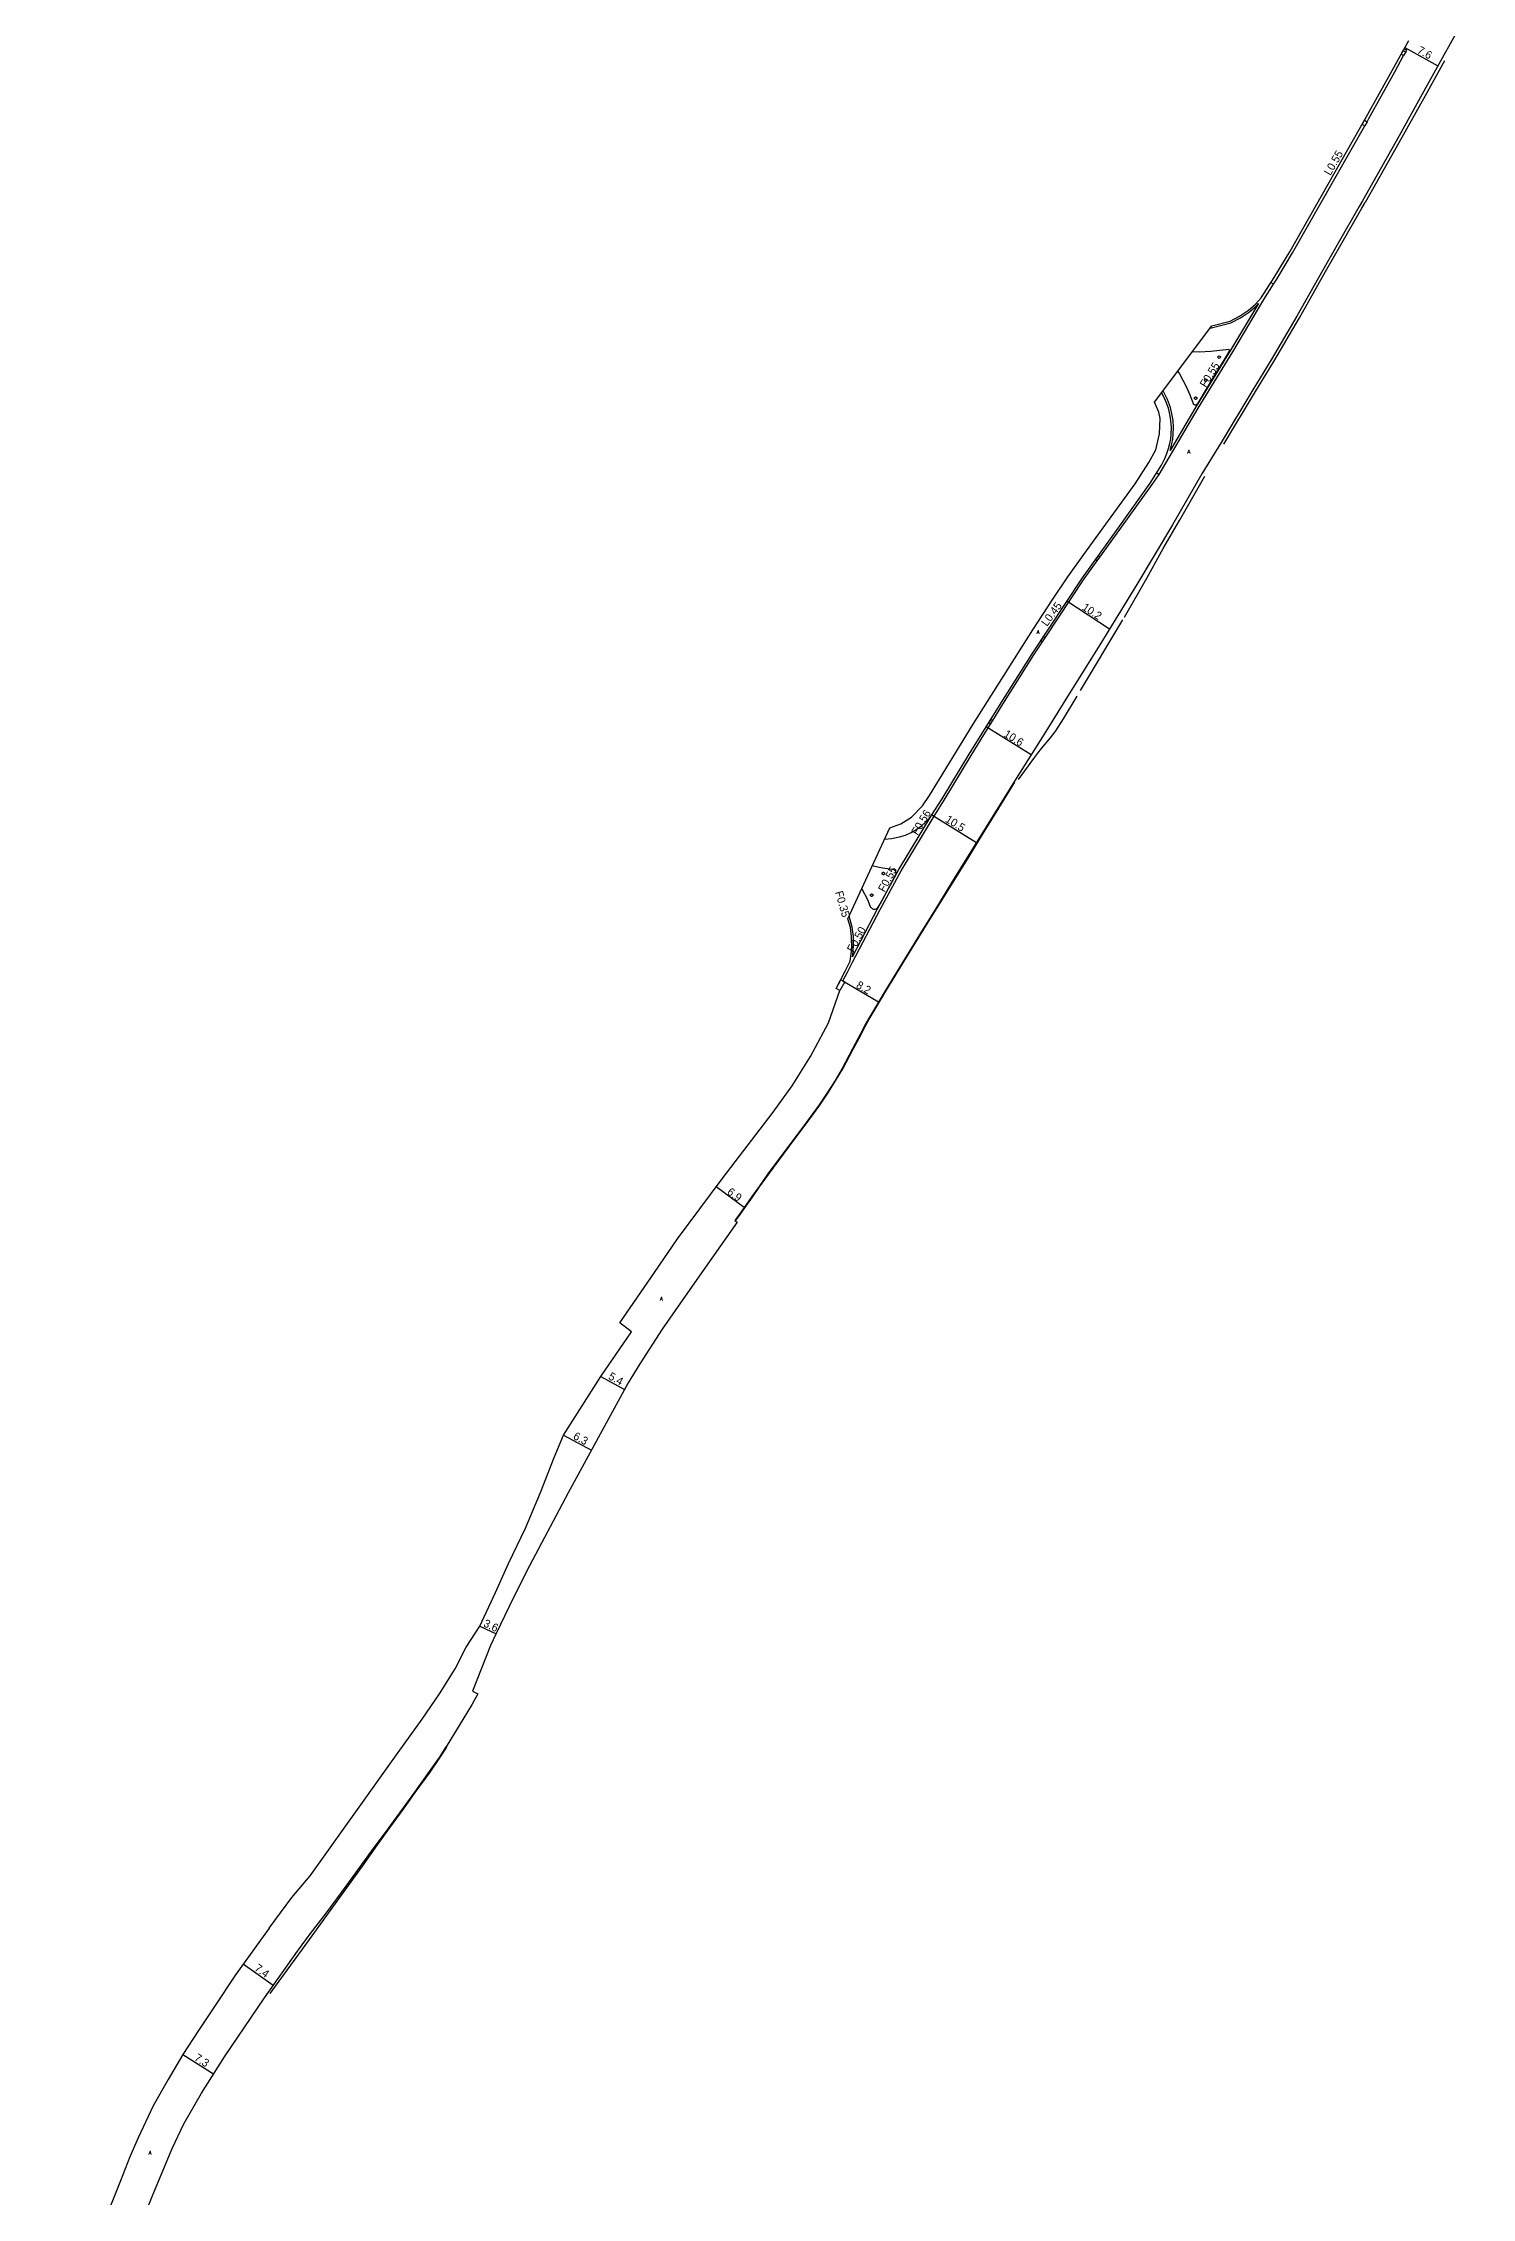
# Model space of a CAD drawing. Header units: metres. Extents: x -16000 to -13600, y -81000 to -78000.
# Drawn here: x -14715.4 to -14429.6, y -79638.5 to -79207.7 of the extents above; entities that cross this region are included whole.
import ezdxf

# ---------------------------------------------------------------- set-up
doc = ezdxf.new("R2010")
doc.units = ezdxf.units.M
doc.header["$LTSCALE"] = 2.5
for name, color, linetype in [('側溝・桝', 7, 'Continuous'), ('幅員', 7, 'Continuous'), ('植栽', 7, 'Continuous'), ('歩道・分離帯・安全施設', 7, 'Continuous'), ('舗装', 7, 'Continuous'), ('道路', 7, 'Continuous')]:
    doc.layers.add(name, color=color, linetype=linetype)
doc.styles.get("Standard").update_dxf_attribs({"font": ''})
doc.styles.add('YOKO_DECO', font='txt.shx', dxfattribs={"bigfont": 'extfont.shx'})
doc.styles.get('Standard').set_extended_font_data('@MS PGothic')

# ---------------------------------------------------------------- blocks, each defined once
blk = doc.blocks.new('223900')
blk.add_lwpolyline([(-0.22, -0.37), (-0.44, -0.3), (-0.47, -0.27), (-0.48, -0.24), (-0.44, 0.01), (-0.48, 0.23), (-0.47, 0.27), (-0.45, 0.29), (-0.21, 0.38), (-0.04, 0.53), (0, 0.54), (0.03, 0.53), (0.22, 0.37), (0.44, 0.3), (0.47, 0.27), (0.48, 0.24), (0.44, -0.01), (0.48, -0.23), (0.47, -0.27), (0.45, -0.29), (0.21, -0.38), (0.04, -0.53), (0, -0.54), (-0.03, -0.53)], close=True)

msp = doc.modelspace()

# ---------------------------------------------------------------- linework, layer by layer
at = {"layer": '側溝・桝'}
for points in [[(-14442.87, -79209.39), (-14443.29, -79210.15), (-14443.79, -79209.88), (-14443.37, -79209.12)], [(-14450.61, -79223.37), (-14451.07, -79224.18), (-14451.57, -79223.9), (-14451.1, -79223.09)], [(-14504.03, -79310.46), (-14504.39, -79310.2), (-14504.92, -79310.93), (-14504.56, -79311.19)], [(-14514.99, -79326.6), (-14515.37, -79326.35), (-14515.87, -79327.12), (-14515.5, -79327.36)], [(-14525.46, -79343.11), (-14525.84, -79342.88), (-14526.29, -79343.61), (-14525.91, -79343.85)], [(-14555.08, -79395.37), (-14556.03, -79397.1), (-14556.81, -79396.66), (-14555.88, -79394.92)]]:
    msp.add_lwpolyline(points, close=True, dxfattribs=at)
for points in [[(-14442.87, -79209.39), (-14442.68, -79209.04), (-14443.18, -79208.77)], [(-14450.61, -79223.37), (-14450.26, -79222.76), (-14445.06, -79213.4)], [(-14445.06, -79213.4), (-14443.29, -79210.15)], [(-14469.32, -79255.87), (-14468.67, -79254.85), (-14465.5, -79249.56), (-14451.07, -79224.18)], [(-14492.68, -79293.59), (-14492.19, -79293.9), (-14484.4, -79280.67), (-14477.46, -79269.36), (-14471.28, -79258.93), (-14469.32, -79255.87), (-14469.81, -79255.57)], [(-14482.01, -79264.65), (-14477.85, -79263.58), (-14475.92, -79262.58), (-14474.12, -79261.36), (-14472.67, -79260.11), (-14472.33, -79259.74), (-14477.91, -79269.08), (-14484.86, -79280.4), (-14490, -79289.12), (-14489.9, -79288.83), (-14489.64, -79287.8), (-14489.47, -79286.87), (-14489.37, -79285.93), (-14489.32, -79284.48), (-14489.41, -79283.09), (-14489.62, -79281.77), (-14489.95, -79280.5), (-14490.52, -79278.94), (-14491.39, -79277.18)], [(-14504.03, -79310.46), (-14500.03, -79304.93), (-14493.59, -79295.91), (-14492.19, -79293.9)], [(-14514.99, -79326.6), (-14507.17, -79314.8), (-14504.56, -79311.19)], [(-14525.46, -79343.11), (-14523.42, -79339.81), (-14517.24, -79329.98), (-14515.5, -79327.36)], [(-14537.19, -79362.24), (-14535.18, -79359), (-14529.78, -79350.08), (-14527.24, -79345.99), (-14525.91, -79343.85)], [(-14555.43, -79395.17), (-14554.51, -79393.44), (-14553.49, -79391.4), (-14547.96, -79380.86), (-14543.81, -79373.15), (-14537.19, -79362.24), (-14537.66, -79361.94)], [(-14553.5, -79390.35), (-14548.43, -79380.62), (-14544.27, -79372.89), (-14537.66, -79361.95)], [(-14553.5, -79390.35), (-14553.36, -79389.3), (-14553.3, -79387.98), (-14553.35, -79386.26), (-14553.58, -79384.41), (-14554.21, -79382.25)]]:
    msp.add_lwpolyline(points, dxfattribs=at)
at = {"layer": '幅員', "flags": 128}
for points in [[(-14443.06, -79208.53), (-14436.42, -79212.22)], [(-14502.13, -79324.85), (-14510.63, -79319.21)], [(-14603.83, -79474.26), (-14599.1, -79476.84)], [(-14611.3, -79485.98), (-14605.75, -79489.01)], [(-14628.04, -79524.18), (-14624.8, -79525.69)], [(-14675.37, -79591.69), (-14669.36, -79595.99)], [(-14687.46, -79609.82), (-14681.3, -79613.72)]]:
    msp.add_lwpolyline(points, dxfattribs=at)
at = {"layer": '幅員'}
for points in [[(-14517.79, -79349.94), (-14526.77, -79344.39)], [(-14537.66, -79361.95), (-14528.74, -79367.49)], [(-14555.43, -79395.17), (-14548.32, -79399.35)], [(-14575.21, -79440.48), (-14580.77, -79436.35)]]:
    msp.add_lwpolyline(points, dxfattribs=at)
at = {"layer": '歩道・分離帯・安全施設'}
for points in [[(-14435.13, -79211.22), (-14439.01, -79218.2), (-14443.65, -79226.5), (-14450.96, -79239.54)], [(-14479.22, -79287.83), (-14472.89, -79277.33), (-14469.26, -79271.3), (-14464.12, -79262.6), (-14458.91, -79253.34), (-14455.85, -79248), (-14451.62, -79240.66), (-14450.96, -79239.54)], [(-14488.47, -79273.29), (-14488.09, -79273.8), (-14486.78, -79276.35), (-14486.02, -79278.01), (-14485.41, -79279.7), (-14485.36, -79279.78), (-14485.3, -79279.83), (-14485.23, -79279.88), (-14485.16, -79279.92), (-14485.05, -79279.96), (-14484.93, -79279.97), (-14484.82, -79279.96), (-14484.7, -79279.92), (-14484.63, -79279.88), (-14484.57, -79279.83), (-14484.41, -79279.62), (-14481.04, -79274.05), (-14478.99, -79270.7), (-14478.13, -79269.24), (-14478.12, -79269.2), (-14478.11, -79269.16), (-14478.12, -79269.11), (-14478.13, -79269.06), (-14478.15, -79269.03), (-14478.17, -79268.99), (-14478.2, -79268.96), (-14478.24, -79268.94), (-14481.86, -79269.32), (-14484.18, -79269.47), (-14485.57, -79269.4)], [(-14547.13, -79366.85), (-14545.71, -79366.67), (-14544.13, -79366.38), (-14542.94, -79366.01), (-14541.79, -79365.49), (-14540.63, -79364.81), (-14539.7, -79364.13), (-14538.91, -79363.42), (-14538.22, -79362.67), (-14537.66, -79361.95), (-14535.56, -79358.76), (-14530.16, -79349.85), (-14527.62, -79345.75), (-14523.8, -79339.57), (-14517.61, -79329.74), (-14507.54, -79314.55), (-14500.39, -79304.67), (-14493.96, -79295.67), (-14491.73, -79292.04), (-14491.05, -79290.73), (-14490.64, -79289.73), (-14490.3, -79288.71), (-14490.05, -79287.71), (-14489.88, -79286.81), (-14489.78, -79285.9), (-14489.74, -79284.49), (-14489.83, -79283.14), (-14490.03, -79281.85), (-14490.34, -79280.62), (-14490.9, -79279.1), (-14491.66, -79277.55)], [(-14547.13, -79366.85), (-14545.71, -79366.67), (-14544.13, -79366.38), (-14542.94, -79366.01), (-14541.79, -79365.49), (-14540.63, -79364.81), (-14539.7, -79364.13), (-14538.91, -79363.42), (-14538.22, -79362.67), (-14537.66, -79361.95), (-14535.56, -79358.76), (-14530.16, -79349.85), (-14527.62, -79345.75), (-14523.8, -79339.57), (-14517.61, -79329.74), (-14507.54, -79314.55), (-14500.39, -79304.67), (-14493.96, -79295.67), (-14491.73, -79292.04), (-14491.05, -79290.73), (-14490.64, -79289.73), (-14490.3, -79288.71), (-14490.05, -79287.71), (-14489.88, -79286.81), (-14489.78, -79285.9), (-14489.74, -79284.49), (-14489.83, -79283.14), (-14490.03, -79281.85), (-14490.34, -79280.62), (-14490.9, -79279.1), (-14491.66, -79277.55)], [(-14499.11, -79322.42), (-14494.66, -79314.65), (-14491.39, -79308.74), (-14488.13, -79303.11), (-14483.03, -79294.25)], [(-14507.91, -79337.12), (-14499.43, -79322.98)], [(-14520.31, -79354.9), (-14517.07, -79350.44), (-14516.46, -79349.65), (-14515.72, -79348.72), (-14513.95, -79346.59), (-14513.05, -79345.44), (-14512.84, -79345.14), (-14511.31, -79342.78), (-14508.6, -79338.25)], [(-14576.9, -79443.16), (-14576.02, -79441.89), (-14574.75, -79440.09), (-14573.54, -79438.38), (-14572.09, -79436.32), (-14570.31, -79433.84), (-14566.17, -79428.28), (-14562.59, -79423.49), (-14560.07, -79420.01), (-14558.33, -79417.43), (-14556.89, -79415.16), (-14555.48, -79412.74), (-14553.37, -79408.8), (-14551.81, -79405.85), (-14550.99, -79404.25), (-14550.19, -79402.83), (-14548.6, -79400.12), (-14547.08, -79397.53), (-14542.68, -79390.34), (-14539.24, -79384.83), (-14534.75, -79377.55), (-14530.21, -79370.26), (-14527.16, -79365.33), (-14524.26, -79360.62), (-14521.03, -79355.4)], [(-14551.67, -79376.73), (-14550.55, -79378.88), (-14549.96, -79380.32), (-14549.9, -79380.43), (-14549.82, -79380.52), (-14549.65, -79380.65), (-14549.49, -79380.73), (-14549.31, -79380.79), (-14549.15, -79380.8), (-14548.97, -79380.79), (-14548.8, -79380.75), (-14548.64, -79380.67), (-14548.52, -79380.6), (-14547.95, -79379.68), (-14544.88, -79373.88), (-14544.84, -79373.76), (-14544.82, -79373.6), (-14544.82, -79373.5), (-14544.84, -79373.42), (-14544.87, -79373.32), (-14544.91, -79373.24), (-14544.97, -79373.14), (-14545.17, -79372.97), (-14547.45, -79372.62), (-14548.18, -79372.49), (-14549.57, -79372.15)], [(-14669.96, -79597.62), (-14662.48, -79587.32), (-14656.58, -79579.14), (-14651.55, -79572.14), (-14648.5, -79567.9), (-14645.93, -79564.32), (-14643.22, -79560.56), (-14640.96, -79557.43), (-14638.02, -79553.34), (-14636.04, -79550.53), (-14634.66, -79548.4)]]:
    msp.add_lwpolyline(points, dxfattribs=at)
at = {"layer": '道路'}
for points in [[(-14429.63, -79200), (-14439.56, -79217.89), (-14444.2, -79226.19), (-14451.51, -79239.22)], [(-14445.56, -79213.12), (-14442.28, -79207.11)], [(-14481.67, -79264.2), (-14477.98, -79263.24), (-14476.11, -79262.28), (-14474.34, -79261.08), (-14472.92, -79259.85), (-14471.76, -79258.62), (-14469.16, -79254.55), (-14465.99, -79249.27), (-14450.76, -79222.48), (-14445.56, -79213.12)], [(-14451.51, -79239.22), (-14452.17, -79240.34), (-14456.4, -79247.68), (-14459.46, -79253.03), (-14464.67, -79262.28), (-14469.8, -79270.98), (-14473.44, -79277), (-14479.77, -79287.5), (-14483.66, -79293.8), (-14489.55, -79303.99), (-14496.65, -79315.89), (-14500.45, -79322.09)], [(-14493.1, -79279.48), (-14481.67, -79264.2)], [(-14507.23, -79309.9), (-14502.85, -79303.83), (-14496.99, -79295.75), (-14494.26, -79291.54), (-14492.83, -79288.99), (-14492.12, -79285.75), (-14492, -79282.71), (-14492.28, -79281.45), (-14493.1, -79279.48)], [(-14517.42, -79324.96), (-14513.43, -79318.81), (-14510.44, -79314.34), (-14507.23, -79309.9)], [(-14546.07, -79364.54), (-14543.83, -79363.75), (-14541.72, -79362.41), (-14539.53, -79360.16), (-14538.15, -79358.07), (-14529.38, -79343.85), (-14517.42, -79324.96)], [(-14500.45, -79322.09), (-14504.06, -79328)], [(-14504.06, -79328), (-14504.38, -79328.52), (-14510.5, -79338.33), (-14515.18, -79345.81), (-14520.78, -79354.67), (-14533.14, -79374.57), (-14537.06, -79381.03), (-14539.37, -79384.75), (-14542.81, -79390.26), (-14547.21, -79397.45), (-14548.73, -79400.05), (-14550.32, -79402.75), (-14551.12, -79404.17), (-14551.94, -79405.78), (-14553.5, -79408.73), (-14555.61, -79412.67), (-14557.02, -79415.08), (-14558.46, -79417.35), (-14560.19, -79419.93), (-14562.71, -79423.4), (-14566.29, -79428.19), (-14570.44, -79433.75), (-14572.21, -79436.24), (-14573.66, -79438.29), (-14574.87, -79440), (-14576.14, -79441.81), (-14577.03, -79443.07), (-14576.57, -79443.39), (-14579.93, -79448.11), (-14583.4, -79453.1), (-14587.46, -79458.84), (-14591.58, -79464.78), (-14596.05, -79471.76), (-14598.4, -79475.55)], [(-14554.44, -79382.75), (-14546.07, -79364.54)], [(-14603.83, -79474.26), (-14597.75, -79465.3), (-14600.07, -79463.54), (-14593.11, -79453.45), (-14588.49, -79446.76), (-14579.6, -79434.77), (-14569.41, -79421.44), (-14565.62, -79416.17), (-14561.92, -79410.27), (-14558.3, -79403.53), (-14556.03, -79397.1), (-14556.81, -79396.66), (-14554.97, -79393.2), (-14553.99, -79391.24), (-14553.72, -79389.27), (-14553.66, -79387.98), (-14553.71, -79386.29), (-14553.94, -79384.48), (-14554.44, -79382.75)], [(-14644.38, -79549.47), (-14639.59, -79542.77), (-14636.1, -79537.69), (-14633.01, -79532.71), (-14630.81, -79528.4), (-14628.04, -79524.18), (-14624.93, -79517.45), (-14622.3, -79511.67), (-14618.92, -79504.58), (-14615.95, -79497.46), (-14613.18, -79490.46), (-14611.3, -79485.98), (-14603.83, -79474.26)], [(-14598.4, -79475.55), (-14610.38, -79497.51), (-14618.74, -79513.26), (-14622.12, -79520.13), (-14624.83, -79525.75), (-14625.92, -79528.07), (-14629.54, -79537.2), (-14628.45, -79537.7)], [(-14628.45, -79537.7), (-14629.56, -79539.75), (-14634.77, -79548.33)], [(-14670.18, -79584.58), (-14665.66, -79578.41), (-14661.97, -79574.13), (-14644.38, -79549.47)], [(-14664.5, -79589.19), (-14661.93, -79585.61), (-14658.7, -79581.51), (-14654.81, -79576.14), (-14649.72, -79569.17), (-14646.18, -79564.44), (-14646.04, -79564.24), (-14643.33, -79560.49), (-14641.07, -79557.35), (-14638.12, -79553.26), (-14636.14, -79550.45), (-14634.77, -79548.33)], [(-14670.18, -79584.58), (-14676.96, -79593.87), (-14681.29, -79600.42), (-14684.34, -79605.04), (-14687.46, -79609.82), (-14690.37, -79614.79), (-14693.38, -79620.07), (-14696.41, -79626.46), (-14698.05, -79630.27), (-14699.95, -79635.05), (-14706.16, -79650.61), (-14710.66, -79663.26), (-14714, -79671.5), (-14715.41, -79673.6)], [(-14710.2, -79679.06), (-14705.46, -79667.53), (-14702.1, -79659.54), (-14693.45, -79637.85), (-14689.59, -79628.64), (-14687.26, -79623.7), (-14683.72, -79617.54), (-14679.13, -79610.29), (-14671.14, -79598.47), (-14664.5, -79589.19)]]:
    msp.add_lwpolyline(points, dxfattribs=at)

# ---------------------------------------------------------------- block references
at = {"layer": '植栽', "xscale": 0.5, "yscale": 0.5, "zscale": 0.5}
for p in [(-14480.19, -79270.44, 732.62), (-14484.87, -79278.65, 732.37), (-14482.85, -79275.07, 732.53), (-14547.36, -79373.68, 728.8), (-14549.69, -79378.03, 728.64)]:
    msp.add_blockref('223900', p, dxfattribs=at)

# ---------------------------------------------------------------- texts
at = {"layer": '側溝・桝'}
for s, rotation, p in [('L0.55', 60, (-14457.94, -79234.26)), ('F0.55', 58, (-14482.83, -79276.66)), ('L0.45', 54, (-14514.61, -79324.4)), ('F0.56', 59, (-14540.5, -79366.18)), ('F0.55', 61, (-14547.11, -79377.55)), ('F0.35', 286, (-14557.03, -79377.43)), ('F0.50', 61, (-14553.33, -79389.58))]:
    msp.add_text(s, height=1.6, rotation=rotation, dxfattribs=at).set_placement(p)
at = {"layer": '幅員'}
for s, rotation, p in [('7.6', 330.9587, (-14440.72, -79209.55)), ('10.2', 326.4486, (-14507.74, -79320.83)), ('10.6', 328, (-14523.41, -79346.2)), ('10.5', 328, (-14535.1, -79363.26)), ('8.2', 330, (-14552.94, -79396.45)), ('6.9', 323, (-14578.75, -79437.65)), ('5.4', 331.3844, (-14602.49, -79474.71)), ('6.3', 331.3844, (-14609.53, -79486.66)), ('3.6', 334.955, (-14627.47, -79524.17)), ('7.4', 324.4126, (-14673.27, -79592.89)), ('7.3', 327.6815, (-14685.31, -79610.88))]:
    msp.add_text(s, height=1.6, rotation=rotation, dxfattribs=at).set_placement(p)
at = {"layer": '舗装', "style": 'YOKO_DECO'}
for p in [(-14486.54, -79289.71, 731.95), (-14516.7, -79325.77, 730.75), (-14592.04, -79459.05, 725.95), (-14694.31, -79629.81, 721.65)]:
    msp.add_text('A', height=0.75, dxfattribs=at).set_placement(p)

doc.saveas('drawing.dxf')
